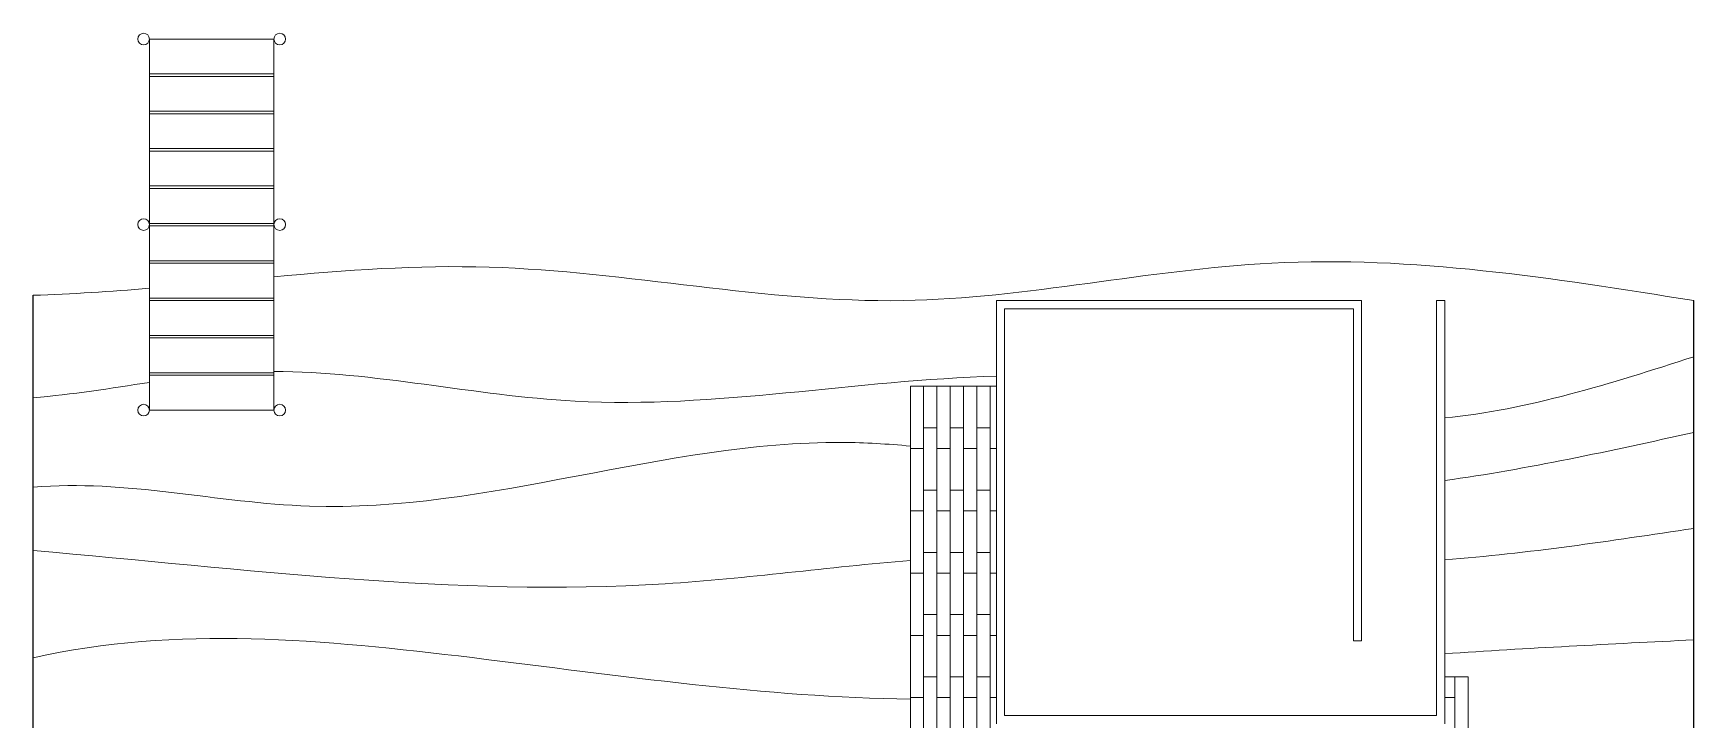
# Model space of a CAD drawing. Header units: millimetres. Extents: x 3468 to 20390, y -976 to 7887.
# Drawn here: x 9054 to 11054, y 6651 to 7478 of the extents above; entities that cross this region are included whole.
import ezdxf

# ---------------------------------------------------------------- set-up
doc = ezdxf.new("R2010")
doc.units = ezdxf.units.MM
doc.layers.add('ACQUA - water hatch', color=7, linetype='Continuous', lineweight=0, true_color=0x0f87ff)
for name, color, linetype, lineweight in [('curve di livello', 6, 'Continuous', 9), ('pavimentazione esterna', 51, 'Continuous', 15), ('Wall', 7, 'Continuous', 20)]:
    doc.layers.add(name, color=color, linetype=linetype, lineweight=lineweight)

msp = doc.modelspace()

# ---------------------------------------------------------------- linework, layer by layer
for p, q in [((9053.8, 5155.7), (9053.8, 7162.1)), ((11053.8, 7088), (11053.7, 7155.7)), ((11053.8, 6996.8), (11053.8, 7088.1)), ((11053.8, 6881.3), (11053.8, 6996.8)), ((11053.8, 6747), (11053.8, 6881.3)), ((11053.8, 6623), (11053.8, 6747))]:
    msp.add_line(p, q)
at = {"layer": 'ACQUA - water hatch'}
msp.add_open_spline([(10642.6, 7145.7), (10643, 7145.6), (10643.4, 7145.5), (10643.8, 7145.4)], degree=3, dxfattribs=at)
at = {"layer": 'curve di livello'}
for points, knots in [([(11053.7, 7155.7), (10884.3, 7182.7), (10566.8, 7233.1), (10084.2, 7119), (9683.1, 7210.6), (9430.1, 7192.3), (9343.7, 7184.4)], [0, 0, 0, 0, 510.207258, 955.712193, 1456.747415, 1716.625225, 1716.625225, 1716.625225, 1716.625225]), ([(10213.8, 7064.6), (10045, 7059.9), (9753.6, 7000.6), (9464.2, 7070.1), (9343.7, 7070.4)], [851.89565, 851.89565, 851.89565, 851.89565, 1359.236516, 1723.307966, 1723.307966, 1723.307966, 1723.307966]), ([(10110.2, 6980.4), (10082.9, 6983), (9841.9, 6997.2), (9491.2, 6856.3), (9164.5, 6940.6), (9053.8, 6930.8), (9053.8, 6930.8), (9053.8, 6930.8), (9053.8, 6930.8), (9053.8, 6930.8), (9053.8, 6930.8), (9053.8, 6930.8)], [950.943563, 950.943563, 950.943563, 950.943563, 1033.490488, 1679.853616, 2013.397423, 2013.397423, 2013.397423, 2013.399494, 2013.399494, 2013.399494, 2013.420108, 2013.420108, 2013.420108, 2013.420108]), ([(10110.2, 6842.5), (10011.7, 6834.7), (9660.8, 6785.2), (9307, 6832.8), (9053.8, 6854.5), (9053.8, 6854.5), (9053.8, 6854.5), (9053.8, 6854.5), (9053.8, 6854.5), (9053.8, 6854.5), (9053.8, 6854.5)], [946.255727, 946.255727, 946.255727, 946.255727, 1242.735896, 2004.889476, 2004.889476, 2004.889476, 2004.889607, 2004.889607, 2004.889607, 2004.969426, 2004.969426, 2004.969426, 2004.969426]), ([(10110.2, 6675.5), (9935.3, 6678), (9583.9, 6730.1), (9225.8, 6764.2), (9053.8, 6725.5), (9053.8, 6725.5), (9053.8, 6725.5), (9053.8, 6725.5), (9053.8, 6725.5), (9053.8, 6725.5), (9053.8, 6725.5)], [947.742027, 947.742027, 947.742027, 947.742027, 1475.410206, 2004.14526, 2004.14526, 2004.14526, 2004.146467, 2004.146467, 2004.146467, 2004.226908, 2004.226908, 2004.226908, 2004.226908]), ([(10110.2, 6579.7), (10026.7, 6571.7), (9673.4, 6515.5), (9298.5, 6665.1), (9053.8, 6556.6), (9053.8, 6556.6), (9053.8, 6556.6), (9053.8, 6556.6), (9053.8, 6556.6), (9053.8, 6556.6), (9053.8, 6556.6)], [948.136507, 948.136507, 948.136507, 948.136507, 1199.951019, 2002.883229, 2002.883229, 2002.883229, 2002.885334, 2002.885334, 2002.885334, 2002.970377, 2002.970377, 2002.970377, 2002.970377])]:
    msp.add_open_spline(points, degree=3, knots=knots, dxfattribs=at)
for points in [[(9193.7, 7170.5), (9147, 7166.6), (9100.4, 7163.4), (9053.7, 7162.1)], [(11053.8, 7088), (10954, 7056), (10854.1, 7023.9), (10753.8, 7014.4)], [(9193.7, 7057), (9147.1, 7050.1), (9100.5, 7042.4), (9053.8, 7038.7)], [(11053.8, 6996.8), (10953.8, 6974.8), (10853.8, 6952.7), (10753.8, 6938.9)], [(11053.8, 6881.3), (10953.9, 6866.2), (10854, 6851.1), (10753.8, 6843.4)], [(11053.8, 6747), (10953.8, 6742), (10853.7, 6737), (10753.8, 6730.3)]]:
    msp.add_open_spline(points, degree=3, dxfattribs=at)
at = {"layer": 'pavimentazione esterna'}
for p, q in [((10142.2, 7052.4), (10126.2, 7052.4)), ((10174.2, 7052.4), (10158.2, 7052.4)), ((10206.2, 7052.4), (10190.2, 7052.4)), ((10766.2, 6702.4), (10753.8, 6702.4))]:
    msp.add_line(p, q, dxfattribs=at)
for points in [[(10126.2, 6977.4), (10110.2, 6977.4), (10110.2, 7052.4), (10126.2, 7052.4), (10126.2, 6977.4)], [(10158.2, 6977.4), (10142.2, 6977.4), (10142.2, 7052.4), (10158.2, 7052.4), (10158.2, 6977.4)], [(10190.2, 6977.4), (10174.2, 6977.4), (10174.2, 7052.4), (10190.2, 7052.4), (10190.2, 6977.4)], [(10213.8, 6977.4), (10206.2, 6977.4), (10206.2, 7052.4), (10213.8, 7052.4)], [(10142.2, 6927.4), (10126.2, 6927.4), (10126.2, 7002.4), (10142.2, 7002.4), (10142.2, 6927.4)], [(10174.2, 6927.4), (10158.2, 6927.4), (10158.2, 7002.4), (10174.2, 7002.4), (10174.2, 6927.4)], [(10206.2, 6927.4), (10190.2, 6927.4), (10190.2, 7002.4), (10206.2, 7002.4), (10206.2, 6927.4)], [(10126.2, 6902.4), (10110.2, 6902.4), (10110.2, 6977.4), (10126.2, 6977.4), (10126.2, 6902.4)], [(10158.2, 6902.4), (10142.2, 6902.4), (10142.2, 6977.4), (10158.2, 6977.4), (10158.2, 6902.4)], [(10190.2, 6902.4), (10174.2, 6902.4), (10174.2, 6977.4), (10190.2, 6977.4), (10190.2, 6902.4)], [(10213.8, 6902.4), (10206.2, 6902.4), (10206.2, 6977.4), (10213.8, 6977.4)], [(10142.2, 6852.4), (10126.2, 6852.4), (10126.2, 6927.4), (10142.2, 6927.4), (10142.2, 6852.4)], [(10174.2, 6852.4), (10158.2, 6852.4), (10158.2, 6927.4), (10174.2, 6927.4), (10174.2, 6852.4)], [(10206.2, 6852.4), (10190.2, 6852.4), (10190.2, 6927.4), (10206.2, 6927.4), (10206.2, 6852.4)], [(10126.2, 6827.4), (10110.2, 6827.4), (10110.2, 6902.4), (10126.2, 6902.4), (10126.2, 6827.4)], [(10158.2, 6827.4), (10142.2, 6827.4), (10142.2, 6902.4), (10158.2, 6902.4), (10158.2, 6827.4)], [(10190.2, 6827.4), (10174.2, 6827.4), (10174.2, 6902.4), (10190.2, 6902.4), (10190.2, 6827.4)], [(10213.8, 6827.4), (10206.2, 6827.4), (10206.2, 6902.4), (10213.8, 6902.4)], [(10142.2, 6777.4), (10126.2, 6777.4), (10126.2, 6852.4), (10142.2, 6852.4), (10142.2, 6777.4)], [(10174.2, 6777.4), (10158.2, 6777.4), (10158.2, 6852.4), (10174.2, 6852.4), (10174.2, 6777.4)], [(10206.2, 6777.4), (10190.2, 6777.4), (10190.2, 6852.4), (10206.2, 6852.4), (10206.2, 6777.4)], [(10126.2, 6752.4), (10110.2, 6752.4), (10110.2, 6827.4), (10126.2, 6827.4), (10126.2, 6752.4)], [(10158.2, 6752.4), (10142.2, 6752.4), (10142.2, 6827.4), (10158.2, 6827.4), (10158.2, 6752.4)], [(10190.2, 6752.4), (10174.2, 6752.4), (10174.2, 6827.4), (10190.2, 6827.4), (10190.2, 6752.4)], [(10213.8, 6752.4), (10206.2, 6752.4), (10206.2, 6827.4), (10213.8, 6827.4)], [(10142.2, 6702.4), (10126.2, 6702.4), (10126.2, 6777.4), (10142.2, 6777.4), (10142.2, 6702.4)], [(10174.2, 6702.4), (10158.2, 6702.4), (10158.2, 6777.4), (10174.2, 6777.4), (10174.2, 6702.4)], [(10206.2, 6702.4), (10190.2, 6702.4), (10190.2, 6777.4), (10206.2, 6777.4), (10206.2, 6702.4)], [(10126.2, 6677.4), (10110.2, 6677.4), (10110.2, 6752.4), (10126.2, 6752.4), (10126.2, 6677.4)], [(10158.2, 6677.4), (10142.2, 6677.4), (10142.2, 6752.4), (10158.2, 6752.4), (10158.2, 6677.4)], [(10190.2, 6677.4), (10174.2, 6677.4), (10174.2, 6752.4), (10190.2, 6752.4), (10190.2, 6677.4)], [(10213.8, 6677.4), (10206.2, 6677.4), (10206.2, 6752.4), (10213.8, 6752.4)], [(10142.2, 6627.4), (10126.2, 6627.4), (10126.2, 6702.4), (10142.2, 6702.4), (10142.2, 6627.4)], [(10174.2, 6627.4), (10158.2, 6627.4), (10158.2, 6702.4), (10174.2, 6702.4), (10174.2, 6627.4)], [(10206.2, 6627.4), (10190.2, 6627.4), (10190.2, 6702.4), (10206.2, 6702.4), (10206.2, 6627.4)], [(10782.2, 6627.4), (10766.2, 6627.4), (10766.2, 6702.4), (10782.2, 6702.4), (10782.2, 6627.4)], [(10126.2, 6602.4), (10110.2, 6602.4), (10110.2, 6677.4), (10126.2, 6677.4), (10126.2, 6602.4)], [(10158.2, 6602.4), (10142.2, 6602.4), (10142.2, 6677.4), (10158.2, 6677.4), (10158.2, 6602.4)], [(10190.2, 6602.4), (10174.2, 6602.4), (10174.2, 6677.4), (10190.2, 6677.4), (10190.2, 6602.4)], [(10222.2, 6602.4), (10206.2, 6602.4), (10206.2, 6677.4), (10213.8, 6677.4)], [(10753.8, 6677.4), (10766.2, 6677.4), (10766.2, 6602.4)]]:
    msp.add_lwpolyline(points, dxfattribs=at)
at = {"layer": 'Wall'}
for p, q in [((9343.7, 7470.7), (9193.7, 7470.7)), ((9193.7, 7470.7), (9193.7, 7023.7)), ((9343.7, 7470.7), (9343.7, 7023.7)), ((9343.7, 7428.7), (9193.7, 7428.7)), ((9343.7, 7425.7), (9193.7, 7425.7)), ((9343.7, 7383.7), (9193.7, 7383.7)), ((9343.7, 7380.7), (9193.7, 7380.7)), ((9343.7, 7338.7), (9193.7, 7338.7)), ((9343.7, 7335.7), (9193.7, 7335.7)), ((9343.7, 7293.7), (9193.7, 7293.7)), ((9343.7, 7290.7), (9193.7, 7290.7)), ((9343.7, 7248.7), (9193.7, 7248.7)), ((9193.7, 7245.7), (9343.7, 7245.7)), ((9193.7, 7203.7), (9343.7, 7203.7)), ((9193.7, 7200.7), (9343.7, 7200.7)), ((9193.7, 7158.7), (9343.7, 7158.7)), ((9193.7, 7155.7), (9343.7, 7155.7)), ((10213.8, 6645.7), (10213.8, 7155.7)), ((10653.8, 7155.7), (10213.8, 7155.7)), ((10223.8, 6655.7), (10223.8, 7145.7)), ((10223.8, 7145.7), (10643.8, 7145.7)), ((10643.8, 7145.7), (10643.8, 6745.7)), ((10653.8, 7155.7), (10653.8, 6745.7)), ((10743.8, 7155.7), (10743.8, 6655.7)), ((10753.8, 7155.7), (10743.8, 7155.7)), ((10753.8, 7155.7), (10753.8, 6645.7)), ((9193.7, 7113.7), (9343.7, 7113.7)), ((9193.7, 7110.7), (9343.7, 7110.7)), ((9193.7, 7068.7), (9343.7, 7068.7)), ((9193.7, 7065.7), (9343.7, 7065.7)), ((9193.7, 7023.7), (9343.7, 7023.7)), ((10653.8, 6745.7), (10643.8, 6745.7)), ((10743.8, 6655.7), (10223.8, 6655.7))]:
    msp.add_line(p, q, dxfattribs=at)
for centre in [(9186.7, 7470.7), (9350.7, 7470.7), (9186.7, 7247.2), (9350.7, 7247.2), (9186.7, 7023.7), (9350.7, 7023.7)]:
    msp.add_circle(centre, 7, dxfattribs=at)

doc.saveas('drawing.dxf')
